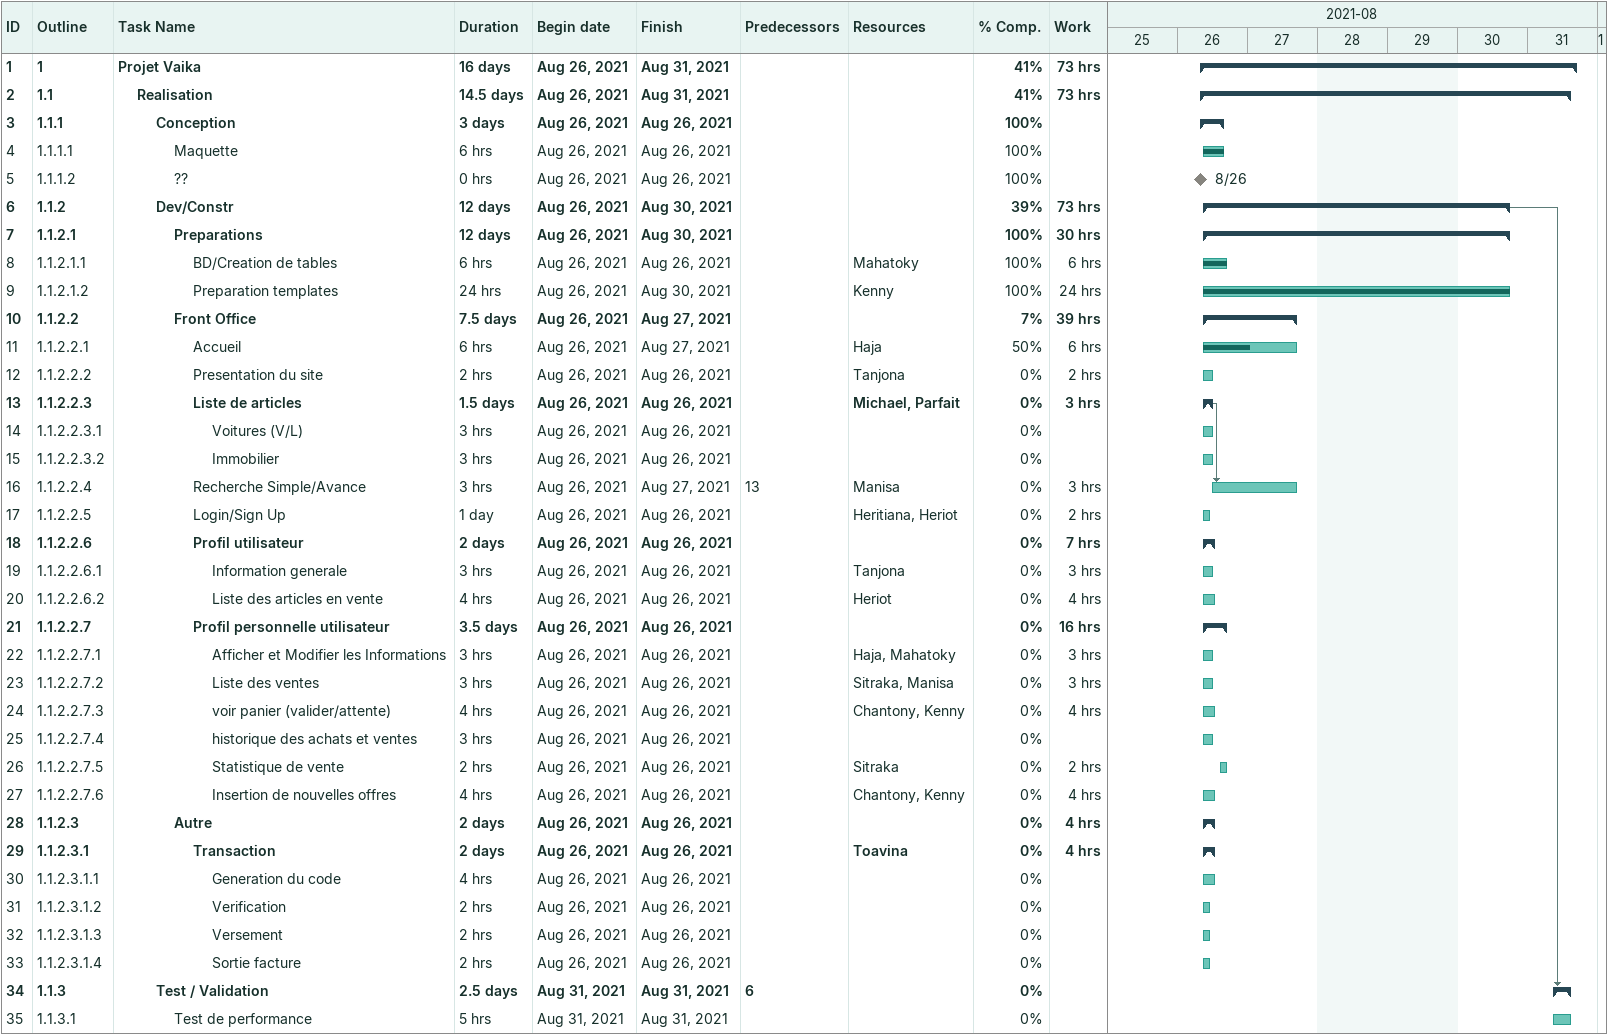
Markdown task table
| ID | WBS | Task | Duration | Start | Finish | Predecessors | Resources | % complete | Work (h) |
|---|---|---|---|---|---|---|---|---|---|
| 1 | 1 | **Projet Vaika** | 16d | 2021-08-26 | 2021-08-31 |  |  | 41 | 73 |
| 2 | 1.1 | **Realisation** | 14.5d | 2021-08-26 | 2021-08-31 |  |  | 41 | 73 |
| 3 | 1.1.1 | **Conception** | 3d | 2021-08-26 | 2021-08-26 |  |  | 100 |  |
| 4 | 1.1.1.1 | Maquette | 6h | 2021-08-26 | 2021-08-26 |  |  | 100 |  |
| 5 | 1.1.1.2 | ?? | 0h | 2021-08-26 | 2021-08-26 |  |  | 100 |  |
| 6 | 1.1.2 | **Dev/Constr** | 12d | 2021-08-26 | 2021-08-30 |  |  | 39 | 73 |
| 7 | 1.1.2.1 | **Preparations** | 12d | 2021-08-26 | 2021-08-30 |  |  | 100 | 30 |
| 8 | 1.1.2.1.1 | BD/Creation de tables | 6h | 2021-08-26 | 2021-08-26 |  | Mahatoky | 100 | 6 |
| 9 | 1.1.2.1.2 | Preparation templates | 24h | 2021-08-26 | 2021-08-30 |  | Kenny | 100 | 24 |
| 10 | 1.1.2.2 | **Front Office** | 7.5d | 2021-08-26 | 2021-08-27 |  |  | 7 | 39 |
| 11 | 1.1.2.2.1 | Accueil | 6h | 2021-08-26 | 2021-08-27 |  | Haja | 50 | 6 |
| 12 | 1.1.2.2.2 | Presentation du site | 2h | 2021-08-26 | 2021-08-26 |  | Tanjona | 0 | 2 |
| 13 | 1.1.2.2.3 | **Liste de articles** | 1.5d | 2021-08-26 | 2021-08-26 |  | Michael, Parfait | 0 | 3 |
| 14 | 1.1.2.2.3.1 | Voitures (V/L) | 3h | 2021-08-26 | 2021-08-26 |  |  | 0 |  |
| 15 | 1.1.2.2.3.2 | Immobilier | 3h | 2021-08-26 | 2021-08-26 |  |  | 0 |  |
| 16 | 1.1.2.2.4 | Recherche Simple/Avance | 3h | 2021-08-26 | 2021-08-27 | 13 | Manisa | 0 | 3 |
| 17 | 1.1.2.2.5 | Login/Sign Up | 1d | 2021-08-26 | 2021-08-26 |  | Heritiana, Heriot | 0 | 2 |
| 18 | 1.1.2.2.6 | **Profil utilisateur** | 2d | 2021-08-26 | 2021-08-26 |  |  | 0 | 7 |
| 19 | 1.1.2.2.6.1 | Information generale | 3h | 2021-08-26 | 2021-08-26 |  | Tanjona | 0 | 3 |
| 20 | 1.1.2.2.6.2 | Liste des articles en vente | 4h | 2021-08-26 | 2021-08-26 |  | Heriot | 0 | 4 |
| 21 | 1.1.2.2.7 | **Profil personnelle utilisateur** | 3.5d | 2021-08-26 | 2021-08-26 |  |  | 0 | 16 |
| 22 | 1.1.2.2.7.1 | Afficher et Modifier les Informations | 3h | 2021-08-26 | 2021-08-26 |  | Haja, Mahatoky | 0 | 3 |
| 23 | 1.1.2.2.7.2 | Liste des ventes | 3h | 2021-08-26 | 2021-08-26 |  | Sitraka, Manisa | 0 | 3 |
| 24 | 1.1.2.2.7.3 | voir panier (valider/attente) | 4h | 2021-08-26 | 2021-08-26 |  | Chantony, Kenny | 0 | 4 |
| 25 | 1.1.2.2.7.4 | historique des achats et ventes | 3h | 2021-08-26 | 2021-08-26 |  |  | 0 |  |
| 26 | 1.1.2.2.7.5 | Statistique de vente | 2h | 2021-08-26 | 2021-08-26 |  | Sitraka | 0 | 2 |
| 27 | 1.1.2.2.7.6 | Insertion de nouvelles offres | 4h | 2021-08-26 | 2021-08-26 |  | Chantony, Kenny | 0 | 4 |
| 28 | 1.1.2.3 | **Autre** | 2d | 2021-08-26 | 2021-08-26 |  |  | 0 | 4 |
| 29 | 1.1.2.3.1 | **Transaction** | 2d | 2021-08-26 | 2021-08-26 |  | Toavina | 0 | 4 |
| 30 | 1.1.2.3.1.1 | Generation du code | 4h | 2021-08-26 | 2021-08-26 |  |  | 0 |  |
| 31 | 1.1.2.3.1.2 | Verification | 2h | 2021-08-26 | 2021-08-26 |  |  | 0 |  |
| 32 | 1.1.2.3.1.3 | Versement | 2h | 2021-08-26 | 2021-08-26 |  |  | 0 |  |
| 33 | 1.1.2.3.1.4 | Sortie facture | 2h | 2021-08-26 | 2021-08-26 |  |  | 0 |  |
| 34 | 1.1.3 | **Test / Validation** | 2.5d | 2021-08-31 | 2021-08-31 | 6 |  | 0 |  |
| 35 | 1.1.3.1 | Test de performance | 5h | 2021-08-31 | 2021-08-31 |  |  | 0 |  |
